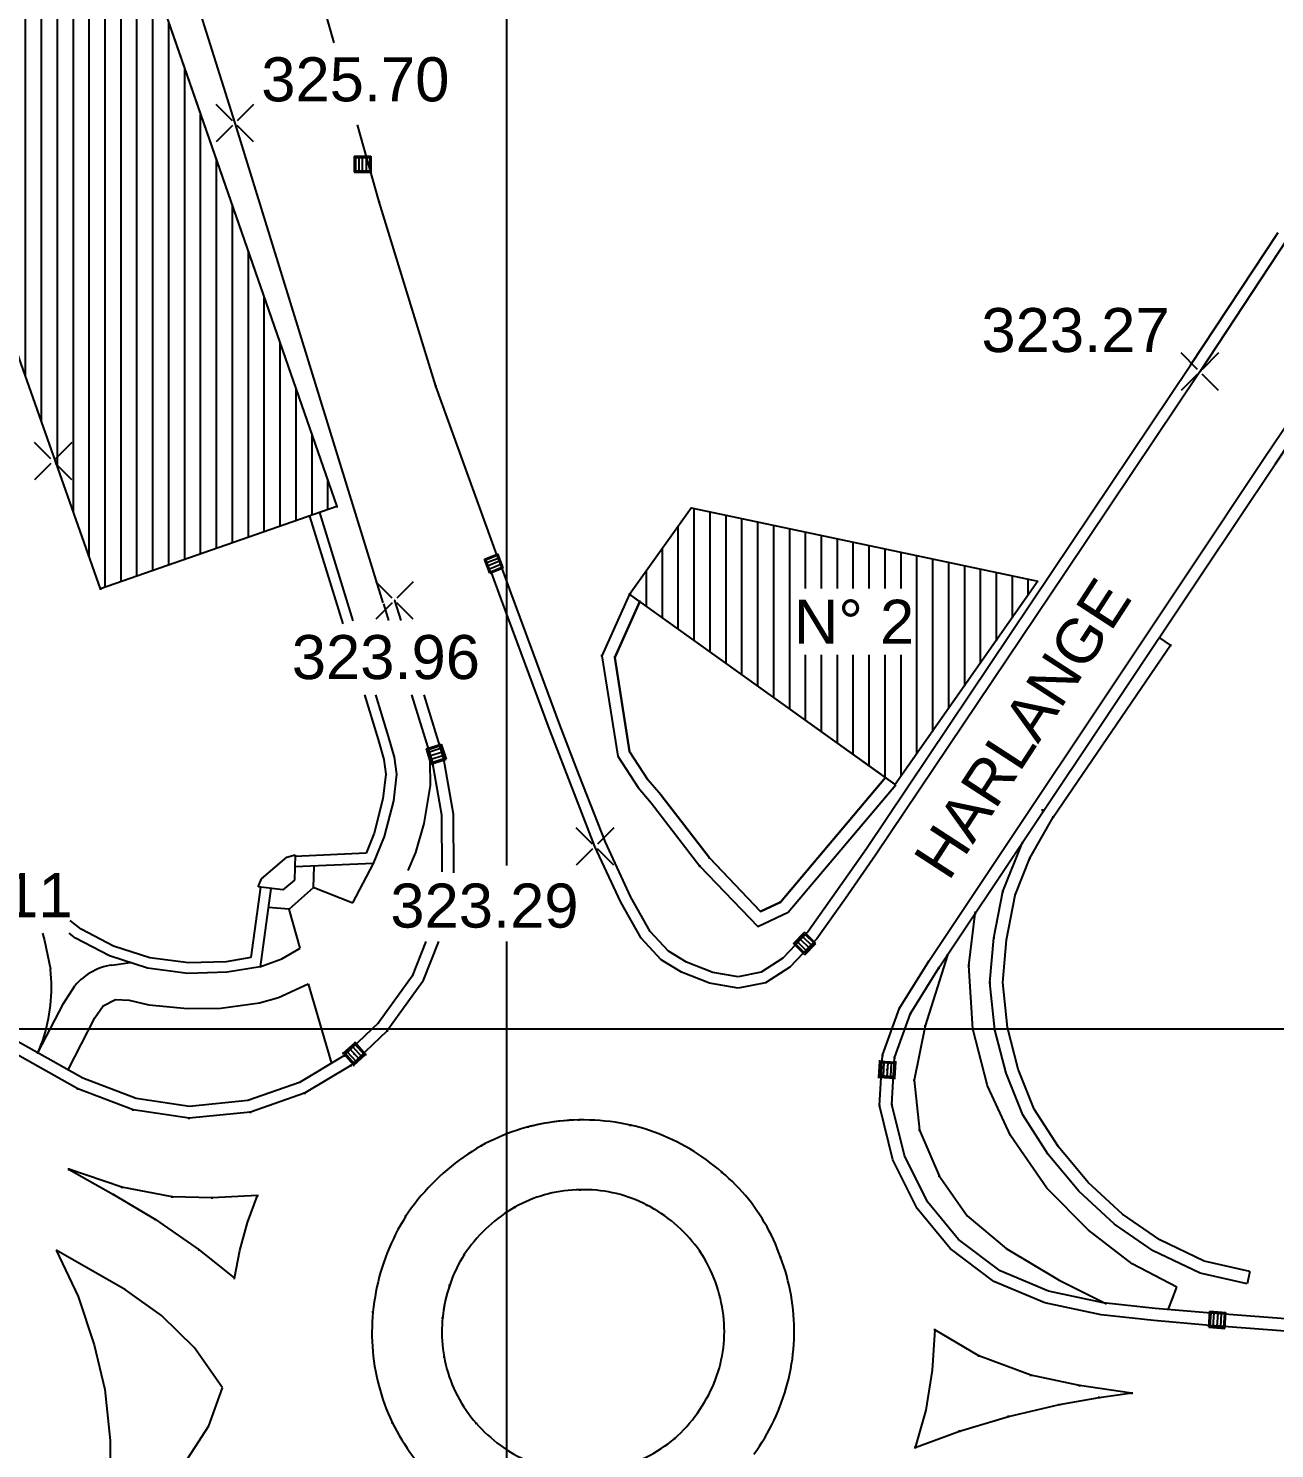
# Model space of a CAD drawing. Extents: x 109417 to 110207, y -57085 to -56659.
# Drawn here: x 109681.5 to 109734.6, y -56844.6 to -56784.2 of the extents above; entities that cross this region are included whole.
import ezdxf
from ezdxf.enums import TextEntityAlignment as Align

# ---------------------------------------------------------------- set-up
doc = ezdxf.new("R2010")
doc.units = 0
doc.header["$MEASUREMENT"] = 0
for name, color, linetype in [('Bati', 7, 'Continuous'), ('Canalisation', 7, 'Continuous'), ('Coordinate', 2, 'Continuous'), ('LIN018CO', 6, 'Continuous'), ('LIN035CO', 1, 'Continuous'), ('TEXT035', 1, 'Continuous'), ('Voirie', 7, 'Continuous')]:
    doc.layers.add(name, color=color, linetype=linetype)
doc.styles.add('ARIAL', font='arial.ttf')

# ---------------------------------------------------------------- blocks, each defined once
blk = doc.blocks.new('INVISIBLE')
at = {"color": 0}
for p, q in [((-0.037, 0), (0.037, 0)), ((0, -0.037), (0, 0.037))]:
    blk.add_line(p, q, dxfattribs=at)
at = {"flags": 1}
for tag, p in [('POINTNUMBER', (0, 0)), ('COMMENT', (0, -1.25))]:
    blk.add_attdef(tag, p, '', height=1, dxfattribs=at)
blk = doc.blocks.new('quote')
at = {"layer": 'LIN018CO'}
for p, q in [((0.0007, 0.0007), (-0.0007, -0.0007)), ((0.0007, -0.0007), (-0.0007, 0.0007))]:
    blk.add_line(p, q, dxfattribs=at)
at = {"layer": 'LIN035CO'}
for p, q in [((-0.0133, 0.0133), (-0.1061, 0.1061)), ((0.1061, 0.1061), (0.0133, 0.0133)), ((-0.0133, -0.0133), (-0.1061, -0.1061)), ((0.1061, -0.1061), (0.0133, -0.0133))]:
    blk.add_line(p, q, dxfattribs=at)
at = {"layer": 'TEXT035', "style": 'ARIAL'}
blk.add_attdef('VALORE', text='', height=0.25, dxfattribs=at).set_placement((0, 0.3299), align=Align.CENTER)
blk = doc.blocks.new('PECH_AVALOIR')
at = {"color": 0}
for p, q in [((-0.36, 0.34), (0.355, 0.34)), ((-0.36, 0.34), (-0.36, -0.34)), ((-0.305, 0.29), (0.305, 0.29)), ((-0.305, 0.29), (-0.305, -0.29)), ((-0.155, 0.29), (-0.155, -0.29)), ((0, -0.29), (0, 0.29)), ((0.155, 0.29), (0.155, -0.29)), ((0.305, 0.29), (0.305, -0.29)), ((0.355, 0.34), (0.355, -0.34)), ((-0.36, -0.34), (0.355, -0.34)), ((-0.305, -0.29), (0.305, -0.29))]:
    blk.add_line(p, q, dxfattribs=at)
at = {"flags": 1}
for tag, p in [('POINTNUMBER', (0, 0)), ('COMMENT', (0, -1.25))]:
    blk.add_attdef(tag, p, '', height=1, dxfattribs=at)
blk = doc.blocks.new('AVALOIR_AVALOIR_CARRE')
at = {"color": 0}
for p, q in [((-0.36, 0.34), (0.355, 0.34)), ((-0.36, 0.34), (-0.36, -0.34)), ((-0.305, 0.29), (0.305, 0.29)), ((-0.305, 0.29), (-0.305, -0.29)), ((-0.155, 0.29), (-0.155, -0.29)), ((0, -0.29), (0, 0.29)), ((0.155, 0.29), (0.155, -0.29)), ((0.305, 0.29), (0.305, -0.29)), ((0.355, 0.34), (0.355, -0.34)), ((-0.36, -0.34), (0.355, -0.34)), ((-0.305, -0.29), (0.305, -0.29))]:
    blk.add_line(p, q, dxfattribs=at)
at = {"flags": 1}
for tag, p in [('POINTNUMBER', (0, 0)), ('COMMENT', (0, -1.25))]:
    blk.add_attdef(tag, p, '', height=1, dxfattribs=at)

msp = doc.modelspace()

# ---------------------------------------------------------------- hatches: boundary and pattern name
at = {"layer": 'Bati'}
h = msp.add_hatch(dxfattribs=at)
h.set_pattern_fill('_VIDE', color=0, angle=-90, style=0, pattern_type=0)
h.set_pattern_definition([(270, (109341.3853, -57107.75), (0.6773333, -4e-16), [])])
h.paths.add_polyline_path([(109674.604, -56779.482), (109680.138, -56777.551), (109684.718, -56775.92), (109694.657, -56804.506), (109684.6, -56808.005), (109680.777, -56797.178)])

# ---------------------------------------------------------------- linework, layer by layer
at = {"layer": 'Bati', "linetype": 'Continuous'}
for p, q in [((109684.718, -56775.92, 326.712), (109694.657, -56804.506, 324.266)), ((109684.6, -56808.005, 324.06), (109680.777, -56797.178, 323.996)), ((109694.657, -56804.506, 324.266), (109684.6, -56808.005, 324.06)), ((109707.108, -56808.24, 323.691), (109709.736, -56804.566, 323.691)), ((109693.496, -56804.91, 324.242), (109694.906, -56809.503, 324.267)), ((109693.922, -56804.762, 324.251), (109695.335, -56809.368, 324.271)), ((109707.108, -56808.24, 323.691), (109705.943, -56810.852, 323.727)), ((109718.449, -56816.352, 323.249), (109707.108, -56808.24, 323.691)), ((109707.551, -56808.547, 323.692), (109706.491, -56810.925, 323.727)), ((109730.144, -56810.398, 323.509), (109729.698, -56810.093, 323.509)), ((109725.149, -56817.717, 323.436), (109730.144, -56810.398, 323.509)), ((109695.83, -56812.514, 324.451), (109696.415, -56814.419, 324.293)), ((109696.301, -56812.514, 324.44), (109696.846, -56814.291, 324.293)), ((109696.846, -56814.291, 324.293), (109697.1, -56815.173, 324.297)), ((109696.415, -56814.419, 324.293), (109696.659, -56815.265, 324.297)), ((109696.659, -56815.265, 324.297), (109696.743, -56815.899, 324.298)), ((109697.1, -56815.173, 324.297), (109697.196, -56815.896, 324.298)), ((109696.743, -56815.899, 324.298), (109696.619, -56816.94, 324.297)), ((109697.196, -56815.896, 324.298), (109697.062, -56817.023, 324.297)), ((109713.54, -56821.342, 323.074), (109718.019, -56816.039, 323.248)), ((109708.442, -56816.774, 323.421), (109710.516, -56819.461, 323.218)), ((109713.87, -56821.772, 323.074), (109718.449, -56816.352, 323.249)), ((109696.619, -56816.94, 324.297), (109696.244, -56818.404, 324.293)), ((109697.062, -56817.023, 324.297), (109696.672, -56818.545, 324.293)), ((109708.031, -56817.109, 323.421), (109710.113, -56819.807, 323.218)), ((109724.159, -56819.472, 323.423), (109725.149, -56817.717, 323.436)), ((109696.244, -56818.404, 324.293), (109695.898, -56819.257, 324.286)), ((109696.672, -56818.545, 324.293), (109696.207, -56819.694, 324.286)), ((109723.009, -56820.883, 323.421), (109723.845, -56818.806, 322.977)), ((109691.453, -56820.348, 324.534), (109692.529, -56819.42, 324.55)), ((109692.529, -56819.42, 324.55), (109692.876, -56819.324, 324.555)), ((109692.876, -56819.327, 324.555), (109692.851, -56820.398, 324.559)), ((109696.214, -56819.694, 324.285), (109692.864, -56819.844, 324.557)), ((109695.898, -56819.257, 324.286), (109692.875, -56819.393, 324.555)), ((109693.684, -56819.807, 324.49), (109693.647, -56820.726, 323.642)), ((109695.339, -56821.372, 323.503), (109696.214, -56819.694, 324.285)), ((109710.113, -56819.807, 323.218), (109712.574, -56822.381, 323.106)), ((109710.516, -56819.461, 323.218), (109712.694, -56821.739, 323.106)), ((109723.529, -56821.037, 323.421), (109724.159, -56819.472, 323.423)), ((109691.304, -56820.689, 324.549), (109691.453, -56820.348, 324.534)), ((109692.851, -56820.398, 324.559), (109692.364, -56820.814, 324.55)), ((109691.402, -56820.701, 324.265), (109690.992, -56823.7, 324.297)), ((109692.364, -56820.814, 324.55), (109691.304, -56820.689, 324.549)), ((109691.849, -56820.753, 324.549), (109691.393, -56824.089, 324.297)), ((109693.647, -56820.726, 323.642), (109692.628, -56821.633, 323.63)), ((109693.648, -56820.697, 323.642), (109695.339, -56821.372, 323.503)), ((109722.624, -56822.866, 323.437), (109723.009, -56820.883, 323.421)), ((109692.628, -56821.633, 323.63), (109691.739, -56821.562, 324.273)), ((109693.101, -56823.299, 323.517), (109692.622, -56821.639, 323.63)), ((109712.694, -56821.739, 323.106), (109713.54, -56821.342, 323.074)), ((109723.159, -56822.941, 323.437), (109723.529, -56821.037, 323.421)), ((109683.775, -56822.497, 324.276), (109683.302, -56822.115, 324.266)), ((109683.527, -56822.876, 324.276), (109683.264, -56822.663, 324.271)), ((109685.153, -56823.211, 324.303), (109683.775, -56822.497, 324.276)), ((109684.978, -56823.627, 324.303), (109683.527, -56822.876, 324.276)), ((109686.696, -56823.714, 324.319), (109685.153, -56823.211, 324.303)), ((109692.31, -56823.753, 323.534), (109693.101, -56823.299, 323.517)), ((109722.461, -56824.762, 323.423), (109722.624, -56822.866, 323.437)), ((109723.003, -56824.758, 323.423), (109723.159, -56822.941, 323.437)), ((109686.596, -56824.155, 324.319), (109684.978, -56823.627, 324.303)), ((109688.336, -56823.925, 324.32), (109686.696, -56823.714, 324.319)), ((109689.942, -56823.875, 324.314), (109688.336, -56823.925, 324.32)), ((109690.992, -56823.7, 324.297), (109689.942, -56823.875, 324.314)), ((109691.382, -56824.093, 324.297), (109692.31, -56823.753, 323.534)), ((109688.314, -56824.376, 324.32), (109686.596, -56824.155, 324.319)), ((109689.986, -56824.324, 324.314), (109688.314, -56824.376, 324.32)), ((109691.393, -56824.089, 324.297), (109689.986, -56824.324, 324.314)), ((109722.667, -56826.777, 323.396), (109722.461, -56824.762, 323.423)), ((109723.2, -56826.681, 323.396), (109723.003, -56824.758, 323.423)), ((109723.145, -56828.616, 323.361), (109722.667, -56826.777, 323.396)), ((109723.659, -56828.447, 323.361), (109723.2, -56826.681, 323.396)), ((109723.858, -56830.396, 323.334), (109723.145, -56828.616, 323.361)), ((109724.34, -56830.147, 323.334), (109723.659, -56828.447, 323.361)), ((109724.944, -56832.074, 323.295), (109723.858, -56830.396, 323.334)), ((109725.38, -56831.754, 323.295), (109724.34, -56830.147, 323.334)), ((109726.638, -56833.271, 323.25), (109725.38, -56831.754, 323.295)), ((109726.246, -56833.643, 323.25), (109724.944, -56832.074, 323.295)), ((109727.761, -56835.041, 323.206), (109726.246, -56833.643, 323.25)), ((109728.099, -56834.618, 323.206), (109726.638, -56833.271, 323.25)), ((109729.685, -56835.716, 323.161), (109728.099, -56834.618, 323.206)), ((109729.414, -56836.185, 323.161), (109727.761, -56835.041, 323.206)), ((109731.581, -56836.614, 323.134), (109729.685, -56835.716, 323.161)), ((109731.404, -56837.127, 323.134), (109729.414, -56836.185, 323.161)), ((109733.526, -56837.057, 323.096), (109731.581, -56836.614, 323.134)), ((109733.406, -56837.584, 323.096), (109731.404, -56837.127, 323.134)), ((109733.526, -56837.057, 323.096), (109733.406, -56837.584, 323.096))]:
    msp.add_line(p, q, dxfattribs=at)
at = {"layer": 'Bati', "color": 0}
for p, q in [((109709.855, -56804.591), (109709.855, -56810.205)), ((109710.532, -56804.734), (109710.532, -56810.689)), ((109711.209, -56804.878), (109711.209, -56811.174)), ((109711.887, -56805.021), (109711.887, -56811.658)), ((109712.564, -56805.164), (109712.564, -56812.143)), ((109713.241, -56805.307), (109713.241, -56812.627)), ((109709.177, -56805.347), (109709.177, -56809.721)), ((109713.919, -56805.45), (109713.919, -56813.112)), ((109714.596, -56805.594), (109714.596, -56807.992)), ((109715.273, -56805.737), (109715.273, -56807.992)), ((109715.951, -56805.88), (109715.951, -56807.992)), ((109708.5, -56806.294), (109708.5, -56809.236)), ((109716.628, -56806.023), (109716.628, -56807.992)), ((109717.305, -56806.166), (109717.305, -56807.992)), ((109717.983, -56806.31), (109717.983, -56807.992)), ((109718.66, -56806.453), (109718.66, -56807.992)), ((109719.337, -56806.596), (109719.337, -56815.035)), ((109720.015, -56806.739), (109720.015, -56814.072)), ((109720.692, -56806.882), (109720.692, -56813.108)), ((109721.369, -56807.026), (109721.369, -56812.145)), ((109707.823, -56807.241), (109707.823, -56808.752)), ((109722.047, -56807.169), (109722.047, -56811.181)), ((109722.724, -56807.312), (109722.724, -56810.218)), ((109723.401, -56807.455), (109723.401, -56809.254)), ((109724.079, -56807.598), (109724.079, -56808.291)), ((109707.145, -56808.188), (109707.145, -56808.267)), ((109705.943, -56810.852, 323.727), (109706.612, -56815.128, 323.492)), ((109706.491, -56810.925, 323.727), (109707.118, -56814.935, 323.492)), ((109714.596, -56810.818), (109714.596, -56813.596)), ((109715.273, -56810.818), (109715.273, -56814.08)), ((109715.951, -56810.818), (109715.951, -56814.565)), ((109716.628, -56810.818), (109716.628, -56815.049)), ((109717.305, -56810.818), (109717.305, -56815.534)), ((109717.983, -56810.818), (109717.983, -56816.018)), ((109718.66, -56810.818), (109718.66, -56815.999))]:
    msp.add_line(p, q, dxfattribs=at)
at = {"layer": 'Bati', "linetype": 'Continuous'}
for points in [[(109674.604, -56779.482, 324.055), (109680.138, -56777.551, 324.055), (109684.718, -56775.92, 326.712), (109694.657, -56804.506, 324.266), (109684.6, -56808.005, 324.06), (109680.777, -56797.178, 323.996), (109674.604, -56779.482, 324.055)], [(109724.502, -56807.688, 324.299), (109718.424, -56816.334, 323.261), (109707.108, -56808.24, 323.691), (109709.736, -56804.566, 323.691), (109724.502, -56807.688, 324.299)]]:
    msp.add_polyline3d(points, dxfattribs=at)
at = {"layer": 'Bati', "color": 0}
msp.add_polyline3d([(109707.547, -56808.553, 323.667), (109707.108, -56808.24, 323.691), (109705.943, -56810.852, 323.727), (109706.612, -56815.128, 323.492), (109707.478, -56816.467, 323.452), (109708.031, -56817.109, 323.421), (109710.113, -56819.807, 323.218), (109712.574, -56822.381, 323.106), (109713.87, -56821.772, 323.074), (109718.424, -56816.381, 323.248), (109718.424, -56816.334, 323.261), (109718.019, -56816.039, 323.248), (109713.54, -56821.342, 323.074), (109712.694, -56821.739, 323.106), (109710.516, -56819.461, 323.218), (109708.442, -56816.774, 323.421), (109707.904, -56816.149, 323.452), (109707.118, -56814.935, 323.492), (109706.491, -56810.925, 323.727), (109707.551, -56808.547, 323.692), (109707.547, -56808.553, 323.667)], dxfattribs=at)
at = {"layer": 'Canalisation', "linetype": 'Continuous'}
for p, q in [((109698.453, -56814.823), (109699.099, -56814.612)), ((109698.453, -56814.823), (109698.664, -56815.47)), ((109698.516, -56814.855), (109699.067, -56814.675)), ((109698.696, -56815.407), (109698.516, -56814.855)), ((109699.106, -56814.794), (109698.555, -56814.974)), ((109699.157, -56814.951), (109698.606, -56815.131)), ((109699.067, -56814.675), (109699.247, -56815.227)), ((109699.099, -56814.612), (109699.311, -56815.259)), ((109699.204, -56815.093), (109698.653, -56815.274)), ((109698.664, -56815.47), (109699.311, -56815.259)), ((109699.247, -56815.227), (109698.696, -56815.407)), ((109714.093, -56823.107), (109714.569, -56822.621)), ((109714.163, -56823.106), (109714.57, -56822.692)), ((109714.472, -56822.792), (109714.886, -56823.198)), ((109715.054, -56823.097), (109714.569, -56822.621)), ((109714.57, -56822.692), (109714.984, -56823.098)), ((109714.578, -56823.583), (109714.093, -56823.107)), ((109714.578, -56823.512), (109714.163, -56823.106)), ((109714.251, -56823.017), (109714.665, -56823.423)), ((109714.367, -56822.899), (109714.781, -56823.305)), ((109714.578, -56823.583), (109715.054, -56823.097)), ((109714.984, -56823.098), (109714.578, -56823.512)), ((109694.923, -56827.77), (109695.43, -56827.317)), ((109694.994, -56827.774), (109695.426, -56827.388)), ((109694.994, -56827.774), (109695.426, -56827.388)), ((109694.994, -56827.774), (109695.426, -56827.388)), ((109694.994, -56827.774), (109695.426, -56827.388)), ((109695.21, -56827.581), (109695.597, -56828.013)), ((109695.322, -56827.481), (109695.708, -56827.913)), ((109695.426, -56827.388), (109695.813, -56827.82)), ((109695.426, -56827.388), (109695.813, -56827.82)), ((109695.426, -56827.388), (109695.813, -56827.82)), ((109695.426, -56827.388), (109695.813, -56827.82)), ((109695.883, -56827.824), (109695.43, -56827.317)), ((109695.376, -56828.277), (109694.923, -56827.77)), ((109695.38, -56828.206), (109694.994, -56827.774)), ((109695.38, -56828.206), (109694.994, -56827.774)), ((109695.38, -56828.206), (109694.994, -56827.774)), ((109695.38, -56828.206), (109694.994, -56827.774)), ((109695.087, -56827.691), (109695.474, -56828.123)), ((109695.376, -56828.277), (109695.883, -56827.824)), ((109695.813, -56827.82), (109695.38, -56828.206)), ((109695.813, -56827.82), (109695.38, -56828.206)), ((109695.813, -56827.82), (109695.38, -56828.206)), ((109695.813, -56827.82), (109695.38, -56828.206)), ((109717.73, -56828.784), (109717.769, -56828.105)), ((109717.769, -56828.105), (109718.448, -56828.145)), ((109717.782, -56828.737), (109717.816, -56828.158)), ((109717.816, -56828.158), (109718.395, -56828.192)), ((109717.941, -56828.165), (109717.907, -56828.744)), ((109718.106, -56828.175), (109718.072, -56828.754)), ((109718.255, -56828.184), (109718.222, -56828.763)), ((109718.395, -56828.192), (109718.361, -56828.771)), ((109718.408, -56828.824), (109718.448, -56828.145)), ((109717.73, -56828.784), (109718.408, -56828.824)), ((109718.361, -56828.771), (109717.782, -56828.737)), ((109731.774, -56839.43), (109731.824, -56838.752)), ((109731.824, -56838.752), (109732.502, -56838.802)), ((109731.828, -56839.384), (109731.87, -56838.806)), ((109731.87, -56838.806), (109732.449, -56838.848)), ((109731.995, -56838.815), (109731.953, -56839.393)), ((109732.159, -56838.827), (109732.117, -56839.405)), ((109732.309, -56838.838), (109732.267, -56839.416)), ((109732.449, -56838.848), (109732.406, -56839.426)), ((109732.453, -56839.48), (109732.502, -56838.802)), ((109731.774, -56839.43), (109732.453, -56839.48)), ((109732.406, -56839.426), (109731.828, -56839.384))]:
    msp.add_line(p, q, dxfattribs=at)
at = {"layer": 'Coordinate'}
for p, q in [((109701.885, -56659.48), (109701.885, -56819.784)), ((109701.885, -56823.017), (109701.885, -56872.575)), ((109856.826, -56826.75), (109675.751, -56826.75))]:
    msp.add_line(p, q, dxfattribs=at)
at = {"layer": 'Voirie', "linetype": 'Continuous'}
for p, q in [((109686.318, -56775.435, 326.82), (109690.309, -56788.189, 325.699)), ((109694.537, -56784.769, 325.88), (109693.378, -56780.688, 326.233)), ((109690.309, -56788.189, 325.699), (109696.618, -56808.604, 323.955)), ((109696.458, -56791.532, 325.294), (109695.529, -56788.26, 325.577)), ((109698.874, -56799.383, 324.576), (109696.458, -56791.532, 325.294)), ((109731, -56798.486, 323.265), (109734.734, -56792.839, 323.421)), ((109735.114, -56793.127, 323.414), (109731.391, -56798.767, 323.274)), ((109734.134, -56802.452, 323.253), (109738.954, -56795.263, 323.419)), ((109739.346, -56795.515, 323.431), (109734.567, -56802.741, 323.253)), ((109730.993, -56798.5, 323.274), (109725.079, -56807.32, 323.142)), ((109731.391, -56798.767, 323.274), (109725.657, -56807.32, 323.146)), ((109701.472, -56806.563, 323.97), (109698.874, -56799.383, 324.576)), ((109730.885, -56807.32, 323.169), (109734.134, -56802.452, 323.253)), ((109731.511, -56807.32, 323.174), (109734.567, -56802.741, 323.253)), ((109702.073, -56808.191, 323.853), (109701.689, -56807.135, 323.911)), ((109701.622, -56808.355, 323.853), (109701.244, -56807.315, 323.91)), ((109725.079, -56807.32, 323.142), (109717.197, -56819.077, 322.966)), ((109725.657, -56807.32, 323.146), (109717.593, -56819.348, 322.966)), ((109719.851, -56823.854, 322.885), (109730.885, -56807.32, 323.169)), ((109720.288, -56824.136, 322.885), (109731.511, -56807.32, 323.174)), ((109704.156, -56813.79, 323.546), (109702.073, -56808.191, 323.853)), ((109696.637, -56808.648, 323.957), (109696.857, -56809.36, 323.919)), ((109697.114, -56808.5, 323.957), (109697.38, -56809.36, 323.912)), ((109703.714, -56813.979, 323.545), (109701.622, -56808.355, 323.853)), ((109697.833, -56812.514, 323.752), (109698.713, -56815.358, 323.601)), ((109698.357, -56812.514, 323.745), (109699.2, -56815.24, 323.601)), ((109704.53, -56816.11, 323.43), (109703.714, -56813.979, 323.545)), ((109704.978, -56815.937, 323.43), (109704.156, -56813.79, 323.546)), ((109698.64, -56816.378, 323.577), (109698.627, -56815.357, 323.577)), ((109698.713, -56815.358, 323.601), (109699.112, -56817.629, 323.534)), ((109699.2, -56815.24, 323.601), (109699.612, -56817.584, 323.534)), ((109705.646, -56818.973, 323.286), (109704.53, -56816.11, 323.43)), ((109706.088, -56818.785, 323.286), (109704.978, -56815.937, 323.43)), ((109698.369, -56817.996, 323.547), (109698.64, -56816.378, 323.577)), ((109698.016, -56819.232, 323.515), (109698.369, -56817.996, 323.547)), ((109699.112, -56817.629, 323.534), (109699.126, -56820.053, 323.495)), ((109699.612, -56817.584, 323.534), (109699.626, -56820.096, 323.495)), ((109706.739, -56821.342, 323.168), (109705.646, -56818.973, 323.286)), ((109707.166, -56821.122, 323.168), (109706.088, -56818.785, 323.286)), ((109717.197, -56819.077, 322.966), (109715.916, -56820.908, 322.951)), ((109697.697, -56819.99, 323.509), (109698.016, -56819.232, 323.515)), ((109717.593, -56819.348, 322.966), (109716.308, -56821.185, 322.951)), ((109715.916, -56820.908, 322.951), (109714.72, -56822.591, 322.944)), ((109707.611, -56822.871, 323.106), (109706.739, -56821.342, 323.168)), ((109708.001, -56822.586, 323.106), (109707.166, -56821.122, 323.168)), ((109716.308, -56821.185, 322.951), (109715.091, -56822.897, 322.944)), ((109721.562, -56824.04, 322.916), (109721.832, -56821.823, 322.925)), ((109682.131, -56822.663, 323.771), (109682.209, -56822.973, 323.661)), ((109708.776, -56823.425, 323.081), (109708.001, -56822.586, 323.106)), ((109714.72, -56822.591, 322.944), (109713.636, -56823.731, 322.977)), ((109682.209, -56822.973, 323.661), (109682.468, -56824.198, 323.672)), ((109698.449, -56823.017, 323.468), (109697.859, -56824.486, 323.465)), ((109698.988, -56823.017, 323.469), (109698.3, -56824.729, 323.465)), ((109708.469, -56823.8, 323.081), (109707.611, -56822.871, 323.106)), ((109709.545, -56823.89, 323.056), (109708.776, -56823.425, 323.081)), ((109715.091, -56822.897, 322.944), (109713.944, -56824.103, 322.977)), ((109685.079, -56824.021, 323.615), (109685.852, -56823.911, 323.604)), ((109709.331, -56824.322, 323.056), (109708.469, -56823.8, 323.081)), ((109710.657, -56824.329, 323.016), (109709.545, -56823.89, 323.056)), ((109713.636, -56823.731, 322.977), (109712.716, -56824.325, 322.978)), ((109718.606, -56825.855, 322.866), (109719.851, -56823.854, 322.885)), ((109720.647, -56823.598, 322.894), (109719.703, -56826.609, 322.88)), ((109721.726, -56826.738, 322.887), (109721.562, -56824.04, 322.916)), ((109697.859, -56824.486, 323.465), (109696.423, -56826.481, 323.439)), ((109710.527, -56824.794, 323.016), (109709.331, -56824.322, 323.056)), ((109711.735, -56824.514, 322.99), (109710.657, -56824.329, 323.016)), ((109712.716, -56824.325, 322.978), (109711.735, -56824.514, 322.99)), ((109713.944, -56824.103, 322.977), (109712.898, -56824.779, 322.978)), ((109719.077, -56826.083, 322.866), (109720.288, -56824.136, 322.885)), ((109683.024, -56825.652, 323.676), (109683.503, -56824.902, 323.642)), ((109692.171, -56825.395, 323.523), (109693.431, -56824.815, 323.497)), ((109693.431, -56824.815, 323.497), (109694.423, -56828.203, 323.435)), ((109698.3, -56824.729, 323.465), (109696.802, -56826.811, 323.439)), ((109711.74, -56825.002, 322.99), (109710.527, -56824.794, 323.016)), ((109712.898, -56824.779, 322.978), (109711.74, -56825.002, 322.99)), ((109681.934, -56827.759, 323.806), (109683.024, -56825.652, 323.676)), ((109684.347, -56826.259, 323.65), (109684.71, -56825.759, 323.618)), ((109684.71, -56825.759, 323.618), (109685.227, -56825.49, 323.603)), ((109685.227, -56825.49, 323.603), (109685.812, -56825.511, 323.593)), ((109685.812, -56825.511, 323.593), (109686.647, -56825.705, 323.568)), ((109686.647, -56825.705, 323.568), (109688.304, -56825.865, 323.553)), ((109688.304, -56825.865, 323.553), (109689.722, -56825.849, 323.53)), ((109689.722, -56825.849, 323.53), (109691.362, -56825.62, 323.529)), ((109691.362, -56825.62, 323.529), (109692.171, -56825.395, 323.523)), ((109717.885, -56827.854, 322.85), (109718.606, -56825.855, 322.866)), ((109683.219, -56828.479, 323.758), (109684.347, -56826.259, 323.65)), ((109718.4, -56827.96, 322.85), (109719.077, -56826.083, 322.866)), ((109696.423, -56826.481, 323.439), (109694.954, -56827.886, 323.424)), ((109696.802, -56826.811, 323.439), (109695.258, -56828.287, 323.424)), ((109719.703, -56826.609, 322.88), (109719.238, -56828.918, 322.849)), ((109722.358, -56829.151, 322.823), (109721.726, -56826.738, 322.887)), ((109683.631, -56829.284, 323.735), (109680.476, -56827.514, 323.851)), ((109683.844, -56828.83, 323.735), (109680.734, -56827.085, 323.851)), ((109694.954, -56827.886, 323.424), (109693.069, -56829.01, 323.463)), ((109695.258, -56828.287, 323.424), (109693.281, -56829.465, 323.463)), ((109717.76, -56829.993, 322.809), (109717.885, -56827.854, 322.85)), ((109718.284, -56829.945, 322.809), (109718.4, -56827.96, 322.85)), ((109686.11, -56829.697, 323.669), (109683.844, -56828.83, 323.735)), ((109685.982, -56830.184, 323.669), (109683.631, -56829.284, 323.735)), ((109693.069, -56829.01, 323.463), (109690.867, -56829.78, 323.53)), ((109693.281, -56829.465, 323.463), (109690.976, -56830.271, 323.53)), ((109719.238, -56828.918, 322.849), (109719.467, -56831.041, 322.824)), ((109723.332, -56831.27, 322.751), (109722.358, -56829.151, 322.823)), ((109688.377, -56830.032, 323.599), (109686.11, -56829.697, 323.669)), ((109690.867, -56829.78, 323.53), (109688.377, -56830.032, 323.599)), ((109718.327, -56832.302, 322.778), (109717.76, -56829.993, 322.809)), ((109718.818, -56832.122, 322.778), (109718.284, -56829.945, 322.809)), ((109688.365, -56830.536, 323.599), (109685.982, -56830.184, 323.669)), ((109690.976, -56830.271, 323.53), (109688.365, -56830.536, 323.599)), ((109719.467, -56831.041, 322.824), (109720.304, -56832.993, 322.766)), ((109724.881, -56833.518, 322.665), (109723.332, -56831.27, 322.751)), ((109719.359, -56834.372, 322.743), (109718.327, -56832.302, 322.778)), ((109719.798, -56834.087, 322.743), (109718.818, -56832.122, 322.778)), ((109685.505, -56833.464, 323.7), (109683.248, -56832.704, 323.792)), ((109683.262, -56832.711, 323.788), (109685.145, -56833.782, 323.72)), ((109720.304, -56832.993, 322.766), (109721.494, -56834.683, 322.724)), ((109687.647, -56833.881, 323.608), (109685.505, -56833.464, 323.7)), ((109726.65, -56835.296, 322.62), (109724.881, -56833.518, 322.665)), ((109685.145, -56833.782, 323.72), (109686.935, -56834.839, 323.633)), ((109689.343, -56833.928, 323.507), (109687.647, -56833.881, 323.608)), ((109691.278, -56833.826, 323.392), (109689.343, -56833.928, 323.507)), ((109690.857, -56834.976, 323.396), (109691.278, -56833.826, 323.392)), ((109721.124, -56835.696, 322.703), (109719.798, -56834.087, 322.743)), ((109686.935, -56834.839, 323.633), (109688.789, -56836.142, 323.506)), ((109720.762, -56836.074, 322.703), (109719.359, -56834.372, 322.743)), ((109721.494, -56834.683, 322.724), (109723.156, -56836.086, 322.678)), ((109690.531, -56836.165, 323.382), (109690.857, -56834.976, 323.396)), ((109728.514, -56836.736, 322.578), (109726.65, -56835.296, 322.62)), ((109688.789, -56836.142, 323.506), (109690.296, -56837.347, 323.376)), ((109722.629, -56837.483, 322.645), (109720.762, -56836.074, 322.703)), ((109722.891, -56837.029, 322.645), (109721.124, -56835.696, 322.703)), ((109723.156, -56836.086, 322.678), (109725.401, -56837.425, 322.605)), ((109682.703, -56836.15, 323.864), (109683.648, -56838.117, 323.84)), ((109685.666, -56837.839, 323.702), (109682.71, -56836.146, 323.871)), ((109690.296, -56837.347, 323.376), (109690.531, -56836.165, 323.382)), ((109730.417, -56837.731, 322.536), (109728.514, -56836.736, 322.578)), ((109724.951, -56837.898, 322.593), (109722.891, -56837.029, 322.645)), ((109687.188, -56838.929, 323.585), (109685.666, -56837.839, 323.702)), ((109724.794, -56838.396, 322.593), (109722.629, -56837.483, 322.645)), ((109727.28, -56838.393, 322.552), (109724.951, -56837.898, 322.593)), ((109725.401, -56837.425, 322.605), (109727.419, -56838.428, 322.537)), ((109730.048, -56838.69, 322.504), (109730.417, -56837.731, 322.536)), ((109683.648, -56838.117, 323.84), (109684.33, -56840.18, 323.792)), ((109727.198, -56838.907, 322.552), (109724.794, -56838.396, 322.593)), ((109729.486, -56838.627, 322.51), (109727.28, -56838.393, 322.552)), ((109688.598, -56840.313, 323.479), (109687.188, -56838.929, 323.585)), ((109729.436, -56839.145, 322.51), (109727.198, -56838.907, 322.552)), ((109731.669, -56839.338, 322.491), (109729.436, -56839.145, 322.51)), ((109731.711, -56838.82, 322.491), (109729.486, -56838.627, 322.51)), ((109756.038, -56840.705, 322.427), (109731.711, -56838.82, 322.491)), ((109720.119, -56839.54, 322.767), (109720.005, -56841.261, 322.798)), ((109721.986, -56840.643, 322.766), (109720.119, -56839.54, 322.767)), ((109755.998, -56841.223, 322.427), (109731.669, -56839.338, 322.491)), ((109684.33, -56840.18, 323.792), (109684.782, -56842.085, 323.725)), ((109689.784, -56842.009, 323.371), (109688.598, -56840.313, 323.479)), ((109724.196, -56841.466, 322.744), (109721.986, -56840.643, 322.766)), ((109720.005, -56841.261, 322.798), (109719.736, -56842.956, 322.801)), ((109726.27, -56841.905, 322.698), (109724.196, -56841.466, 322.744)), ((109684.782, -56842.085, 323.725), (109685.001, -56844.248, 323.631)), ((109689.204, -56843.628, 323.389), (109689.784, -56842.009, 323.371)), ((109728.489, -56842.231, 322.663), (109726.27, -56841.905, 322.698)), ((109723.249, -56843.23, 322.754), (109725.426, -56842.725, 322.715)), ((109725.426, -56842.725, 322.715), (109727.111, -56842.42, 322.683)), ((109727.111, -56842.42, 322.683), (109728.502, -56842.224, 322.663)), ((109719.736, -56842.956, 322.801), (109719.277, -56844.541, 322.813)), ((109721.165, -56843.847, 322.793), (109723.249, -56843.23, 322.754)), ((109688.021, -56845.468, 323.427), (109689.204, -56843.628, 323.389)), ((109719.277, -56844.541, 322.813), (109721.165, -56843.847, 322.793)), ((109685.001, -56844.248, 323.631), (109684.985, -56846.417, 323.546))]:
    msp.add_line(p, q, dxfattribs=at)
for points in [[(109685.079, -56824.021, 323.615), (109684.958, -56824.041, 323.617), (109684.837, -56824.067, 323.618), (109684.719, -56824.1, 323.62), (109684.601, -56824.138, 323.622), (109684.486, -56824.181, 323.624), (109684.373, -56824.23, 323.626), (109684.263, -56824.285, 323.628), (109684.156, -56824.345, 323.629), (109684.051, -56824.41, 323.631), (109683.95, -56824.481, 323.633), (109683.853, -56824.556, 323.635), (109683.759, -56824.636, 323.637), (109683.669, -56824.72, 323.639), (109683.584, -56824.809, 323.64), (109683.503, -56824.902, 323.642)], [(109681.932, -56827.758, 323.806), (109682.005, -56827.58, 323.799), (109682.073, -56827.401, 323.792), (109682.136, -56827.221, 323.785), (109682.194, -56827.038, 323.778), (109682.248, -56826.854, 323.771), (109682.296, -56826.669, 323.764), (109682.34, -56826.483, 323.757), (109682.378, -56826.295, 323.75), (109682.412, -56826.106, 323.743), (109682.44, -56825.917, 323.736), (109682.464, -56825.727, 323.728), (109682.482, -56825.536, 323.721), (109682.496, -56825.345, 323.714), (109682.504, -56825.154, 323.707), (109682.507, -56824.963, 323.7), (109682.505, -56824.771, 323.693), (109682.498, -56824.58, 323.686), (109682.486, -56824.389, 323.679), (109682.468, -56824.198, 323.672)], [(109704.954, -56830.61, 323.154), (109704.747, -56830.615, 323.159), (109704.54, -56830.625, 323.165), (109704.334, -56830.64, 323.17), (109704.128, -56830.66, 323.175), (109703.922, -56830.684, 323.181), (109703.717, -56830.714, 323.186), (109703.513, -56830.748, 323.191), (109703.31, -56830.787, 323.197), (109703.107, -56830.831, 323.202), (109702.906, -56830.879, 323.208), (109702.706, -56830.932, 323.213), (109702.507, -56830.99, 323.219), (109702.31, -56831.053, 323.224), (109702.114, -56831.12, 323.23), (109701.919, -56831.192, 323.235), (109701.727, -56831.268, 323.24), (109701.536, -56831.349, 323.246), (109701.348, -56831.434, 323.251), (109701.161, -56831.524, 323.256), (109700.976, -56831.618, 323.262), (109700.794, -56831.716, 323.267)], [(109707.157, -56830.828, 323.087), (109706.942, -56830.783, 323.093), (109706.725, -56830.743, 323.099), (109706.508, -56830.708, 323.105), (109706.29, -56830.679, 323.111), (109706.071, -56830.654, 323.117), (109705.851, -56830.635, 323.123), (109705.632, -56830.621, 323.129), (109705.412, -56830.612, 323.135), (109705.192, -56830.608, 323.141), (109704.971, -56830.61, 323.147), (109704.751, -56830.616, 323.153), (109704.532, -56830.628, 323.159), (109704.312, -56830.645, 323.165), (109704.093, -56830.667, 323.171), (109703.875, -56830.695, 323.177), (109703.657, -56830.727, 323.183), (109703.44, -56830.765, 323.189), (109703.224, -56830.807, 323.195), (109703.009, -56830.855, 323.201), (109702.795, -56830.908, 323.207)], [(109711.043, -56832.828, 322.983), (109710.884, -56832.691, 322.988), (109710.721, -56832.558, 322.993), (109710.555, -56832.429, 322.998), (109710.386, -56832.304, 323.003), (109710.214, -56832.183, 323.008), (109710.04, -56832.066, 323.013), (109709.863, -56831.952, 323.018), (109709.683, -56831.843, 323.023), (109709.501, -56831.739, 323.028), (109709.316, -56831.638, 323.033), (109709.129, -56831.542, 323.038), (109708.94, -56831.45, 323.043), (109708.749, -56831.363, 323.048), (109708.556, -56831.28, 323.052), (109708.361, -56831.201, 323.057), (109708.164, -56831.128, 323.062), (109707.966, -56831.058, 323.067), (109707.766, -56830.994, 323.072), (109707.564, -56830.934, 323.077), (109707.361, -56830.879, 323.082), (109707.157, -56830.828, 323.087)], [(109700.794, -56831.716, 323.267), (109700.603, -56831.828, 323.268), (109700.415, -56831.945, 323.269), (109700.229, -56832.066, 323.27), (109700.047, -56832.191, 323.27), (109699.867, -56832.321, 323.271), (109699.69, -56832.455, 323.272), (109699.517, -56832.592, 323.273), (109699.346, -56832.734, 323.274), (109699.179, -56832.879, 323.275), (109699.016, -56833.029, 323.275), (109698.856, -56833.182, 323.276), (109698.699, -56833.339, 323.277), (109698.546, -56833.499, 323.278), (109698.397, -56833.663, 323.279), (109698.252, -56833.83, 323.28), (109698.111, -56834.001, 323.281), (109697.974, -56834.175, 323.281), (109697.84, -56834.352, 323.282), (109697.711, -56834.532, 323.283), (109697.586, -56834.715, 323.284)], [(109713.548, -56836.452, 322.894), (109713.479, -56836.261, 322.898), (109713.405, -56836.073, 322.902), (109713.327, -56835.886, 322.906), (109713.244, -56835.701, 322.91), (109713.157, -56835.518, 322.914), (109713.065, -56835.337, 322.918), (109712.969, -56835.159, 322.922), (109712.868, -56834.983, 322.926), (109712.764, -56834.809, 322.93), (109712.654, -56834.638, 322.934), (109712.541, -56834.47, 322.939), (109712.424, -56834.305, 322.943), (109712.303, -56834.143, 322.947), (109712.177, -56833.983, 322.951), (109712.048, -56833.827, 322.955), (109711.915, -56833.674, 322.959), (109711.779, -56833.524, 322.963), (109711.639, -56833.378, 322.967), (109711.495, -56833.235, 322.971), (109711.348, -56833.096, 322.975), (109711.197, -56832.96, 322.979), (109711.043, -56832.828, 322.983)], [(109705.011, -56833.58, 323.154), (109704.841, -56833.585, 323.161), (109704.671, -56833.594, 323.167), (109704.501, -56833.609, 323.174), (109704.332, -56833.628, 323.18), (109704.163, -56833.652, 323.187), (109703.995, -56833.681, 323.194), (109703.828, -56833.715, 323.2), (109703.662, -56833.754, 323.207), (109703.497, -56833.798, 323.214), (109703.334, -56833.846, 323.221), (109703.172, -56833.899, 323.227), (109703.011, -56833.957, 323.234), (109702.853, -56834.02, 323.241), (109702.696, -56834.087, 323.247), (109702.541, -56834.158, 323.254), (109702.388, -56834.234, 323.26), (109702.238, -56834.314, 323.267)], [(109707.857, -56834.229, 323.038), (109707.702, -56834.152, 323.045), (109707.544, -56834.079, 323.051), (109707.385, -56834.011, 323.058), (109707.223, -56833.947, 323.065), (109707.06, -56833.889, 323.072), (109706.895, -56833.835, 323.079), (109706.728, -56833.786, 323.086), (109706.56, -56833.743, 323.093), (109706.391, -56833.704, 323.099), (109706.221, -56833.671, 323.106), (109706.05, -56833.642, 323.113), (109705.878, -56833.619, 323.12), (109705.705, -56833.601, 323.127), (109705.532, -56833.588, 323.134), (109705.359, -56833.58, 323.141), (109705.185, -56833.577, 323.147), (109705.011, -56833.58, 323.154)], [(109702.238, -56834.314, 323.267), (109702.087, -56834.404, 323.268), (109701.939, -56834.498, 323.269), (109701.793, -56834.595, 323.27), (109701.65, -56834.697, 323.271), (109701.509, -56834.802, 323.272), (109701.372, -56834.911, 323.273), (109701.238, -56835.024, 323.274), (109701.106, -56835.141, 323.275), (109700.978, -56835.261, 323.276), (109700.854, -56835.384, 323.277), (109700.732, -56835.511, 323.278), (109700.614, -56835.641, 323.279), (109700.5, -56835.775, 323.28), (109700.39, -56835.911, 323.281), (109700.283, -56836.05, 323.282), (109700.18, -56836.192, 323.283), (109700.081, -56836.337, 323.284)], [(109710.115, -56836.196, 322.931), (109710.01, -56836.053, 322.937), (109709.902, -56835.912, 322.943), (109709.789, -56835.775, 322.95), (109709.672, -56835.64, 322.956), (109709.552, -56835.509, 322.962), (109709.428, -56835.382, 322.969), (109709.301, -56835.258, 322.975), (109709.17, -56835.137, 322.981), (109709.036, -56835.02, 322.988), (109708.899, -56834.907, 322.994), (109708.758, -56834.798, 323), (109708.615, -56834.693, 323.007), (109708.469, -56834.592, 323.013), (109708.32, -56834.495, 323.019), (109708.168, -56834.402, 323.026), (109708.014, -56834.313, 323.032), (109707.857, -56834.229, 323.038)], [(109697.586, -56834.715, 323.284), (109697.473, -56834.9, 323.283), (109697.364, -56835.087, 323.282), (109697.259, -56835.277, 323.281), (109697.158, -56835.47, 323.28), (109697.063, -56835.664, 323.279), (109696.971, -56835.861, 323.277), (109696.885, -56836.06, 323.276), (109696.803, -56836.261, 323.275), (109696.725, -56836.463, 323.274), (109696.653, -56836.668, 323.273), (109696.585, -56836.874, 323.272), (109696.522, -56837.081, 323.271), (109696.464, -56837.29, 323.27), (109696.411, -56837.501, 323.269), (109696.362, -56837.712, 323.267), (109696.319, -56837.925, 323.266), (109696.281, -56838.138, 323.265), (109696.247, -56838.352, 323.264), (109696.219, -56838.567, 323.263), (109696.195, -56838.783, 323.262)], [(109700.081, -56836.337, 323.284), (109699.987, -56836.491, 323.283), (109699.898, -56836.648, 323.281), (109699.813, -56836.807, 323.28), (109699.733, -56836.968, 323.279), (109699.658, -56837.132, 323.277), (109699.587, -56837.298, 323.276), (109699.522, -56837.466, 323.274), (109699.461, -56837.635, 323.273), (109699.405, -56837.807, 323.272), (109699.354, -56837.98, 323.27), (109699.309, -56838.154, 323.269), (109699.268, -56838.33, 323.267), (109699.232, -56838.506, 323.266), (109699.202, -56838.684, 323.265), (109699.177, -56838.863, 323.263), (109699.157, -56839.042, 323.262)], [(109711.112, -56838.921, 322.889), (109711.087, -56838.74, 322.892), (109711.057, -56838.56, 322.894), (109711.022, -56838.38, 322.897), (109710.982, -56838.202, 322.899), (109710.936, -56838.024, 322.902), (109710.886, -56837.849, 322.905), (109710.831, -56837.674, 322.907), (109710.77, -56837.502, 322.91), (109710.705, -56837.331, 322.913), (109710.635, -56837.162, 322.915), (109710.56, -56836.995, 322.918), (109710.48, -56836.83, 322.921), (109710.396, -56836.668, 322.923), (109710.307, -56836.508, 322.926), (109710.213, -56836.351, 322.928), (109710.115, -56836.196, 322.931)], [(109714.047, -56840.782, 322.906), (109714.072, -56840.574, 322.905), (109714.092, -56840.365, 322.905), (109714.107, -56840.156, 322.904), (109714.118, -56839.947, 322.904), (109714.123, -56839.737, 322.903), (109714.123, -56839.527, 322.903), (109714.119, -56839.318, 322.902), (109714.11, -56839.108, 322.901), (109714.095, -56838.899, 322.901), (109714.076, -56838.69, 322.9), (109714.052, -56838.482, 322.9), (109714.023, -56838.274, 322.899), (109713.99, -56838.068, 322.899), (109713.951, -56837.861, 322.898), (109713.908, -56837.656, 322.897), (109713.86, -56837.452, 322.897), (109713.807, -56837.249, 322.896), (109713.749, -56837.048, 322.896), (109713.687, -56836.848, 322.895), (109713.62, -56836.649, 322.895), (109713.548, -56836.452, 322.894)], [(109699.457, -56837.647, 323.28), (109699.404, -56837.811, 323.277), (109699.356, -56837.975, 323.275), (109699.312, -56838.141, 323.272), (109699.273, -56838.308, 323.269), (109699.238, -56838.476, 323.266), (109699.208, -56838.645, 323.263), (109699.183, -56838.814, 323.261), (109699.163, -56838.985, 323.258), (109699.147, -56839.155, 323.255), (109699.136, -56839.327, 323.252), (109699.13, -56839.498, 323.249), (109699.128, -56839.669, 323.247), (109699.132, -56839.841, 323.244), (109699.14, -56840.012, 323.241), (109699.152, -56840.183, 323.238), (109699.17, -56840.354, 323.235), (109699.192, -56840.524, 323.233), (109699.219, -56840.693, 323.23)], [(109696.195, -56838.783, 323.262), (109696.177, -56838.992, 323.258), (109696.163, -56839.201, 323.254), (109696.155, -56839.411, 323.25), (109696.151, -56839.621, 323.247), (109696.153, -56839.83, 323.243), (109696.159, -56840.04, 323.239), (109696.17, -56840.25, 323.235), (109696.187, -56840.459, 323.231), (109696.208, -56840.667, 323.227), (109696.234, -56840.876, 323.223), (109696.265, -56841.083, 323.219), (109696.301, -56841.29, 323.215), (109696.342, -56841.496, 323.211), (109696.388, -56841.7, 323.207), (109696.438, -56841.904, 323.203), (109696.494, -56842.106, 323.199), (109696.554, -56842.307, 323.195), (109696.619, -56842.507, 323.191), (109696.688, -56842.705, 323.187), (109696.763, -56842.901, 323.184), (109696.842, -56843.095, 323.18), (109696.925, -56843.288, 323.176), (109697.013, -56843.478, 323.172)], [(109710.717, -56841.81, 322.933), (109710.78, -56841.649, 322.93), (109710.839, -56841.486, 322.928), (109710.893, -56841.321, 322.925), (109710.942, -56841.155, 322.923), (109710.986, -56840.987, 322.92), (109711.024, -56840.818, 322.918), (109711.058, -56840.648, 322.915), (109711.087, -56840.477, 322.912), (109711.11, -56840.305, 322.91), (109711.128, -56840.133, 322.907), (109711.142, -56839.96, 322.904), (109711.149, -56839.787, 322.902), (109711.152, -56839.613, 322.899), (109711.15, -56839.44, 322.897), (109711.142, -56839.267, 322.894), (109711.129, -56839.094, 322.892), (109711.112, -56838.921, 322.889)], [(109699.219, -56840.693, 323.23), (109699.254, -56840.866, 323.223), (109699.294, -56841.038, 323.216), (109699.339, -56841.208, 323.209), (109699.389, -56841.378, 323.203), (109699.444, -56841.545, 323.196), (109699.505, -56841.711, 323.189), (109699.57, -56841.875, 323.182), (109699.639, -56842.037, 323.175), (109699.714, -56842.197, 323.168), (109699.793, -56842.354, 323.16), (109699.877, -56842.509, 323.153), (109699.965, -56842.662, 323.146), (109700.058, -56842.812, 323.139), (109700.156, -56842.959, 323.133), (109700.257, -56843.103, 323.126), (109700.363, -56843.244, 323.119), (109700.473, -56843.382, 323.112), (109700.587, -56843.517, 323.105)], [(109712.409, -56844.832, 322.944), (109712.531, -56844.661, 322.942), (109712.649, -56844.487, 322.94), (109712.763, -56844.31, 322.939), (109712.873, -56844.131, 322.937), (109712.978, -56843.949, 322.935), (109713.079, -56843.765, 322.933), (109713.176, -56843.578, 322.931), (109713.268, -56843.389, 322.93), (109713.356, -56843.199, 322.928), (109713.439, -56843.006, 322.926), (109713.518, -56842.811, 322.924), (109713.592, -56842.614, 322.922), (109713.662, -56842.416, 322.92), (109713.727, -56842.216, 322.919), (109713.787, -56842.015, 322.917), (109713.842, -56841.812, 322.915), (109713.893, -56841.608, 322.913), (109713.939, -56841.403, 322.911), (109713.98, -56841.197, 322.91), (109714.016, -56840.99, 322.908), (109714.047, -56840.782, 322.906)], [(109709.038, -56844.166, 322.954), (109709.172, -56844.043, 322.953), (109709.303, -56843.917, 322.951), (109709.431, -56843.786, 322.95), (109709.555, -56843.652, 322.949), (109709.674, -56843.515, 322.947), (109709.79, -56843.374, 322.946), (109709.902, -56843.23, 322.945), (109710.01, -56843.083, 322.944), (109710.114, -56842.933, 322.942), (109710.213, -56842.78, 322.941), (109710.309, -56842.625, 322.94), (109710.399, -56842.466, 322.938), (109710.486, -56842.306, 322.937), (109710.567, -56842.143, 322.936), (109710.644, -56841.978, 322.934), (109710.717, -56841.81, 322.933)], [(109697.013, -56843.478, 323.172), (109697.108, -56843.666, 323.167), (109697.207, -56843.852, 323.163), (109697.311, -56844.035, 323.158), (109697.418, -56844.216, 323.153), (109697.53, -56844.395, 323.148), (109697.646, -56844.571, 323.144), (109697.766, -56844.744, 323.139), (109697.89, -56844.914, 323.134), (109698.018, -56845.082, 323.129), (109698.149, -56845.246, 323.124), (109698.285, -56845.407, 323.119), (109698.424, -56845.566, 323.115), (109698.566, -56845.721, 323.11), (109698.713, -56845.872, 323.105), (109698.862, -56846.02, 323.1), (109699.015, -56846.165, 323.095), (109699.172, -56846.306, 323.09), (109699.331, -56846.444, 323.086), (109699.494, -56846.577, 323.081), (109699.66, -56846.707, 323.076), (109699.828, -56846.834, 323.071), (109700, -56846.956, 323.067), (109700.174, -56847.074, 323.062)], [(109700.587, -56843.517, 323.105), (109700.704, -56843.646, 323.1), (109700.824, -56843.771, 323.096), (109700.948, -56843.894, 323.091), (109701.074, -56844.012, 323.086), (109701.205, -56844.128, 323.082), (109701.338, -56844.239, 323.077), (109701.474, -56844.347, 323.072), (109701.614, -56844.451, 323.067), (109701.756, -56844.551, 323.062), (109701.9, -56844.648, 323.058), (109702.048, -56844.74, 323.053), (109702.198, -56844.828, 323.048), (109702.35, -56844.912, 323.043), (109702.505, -56844.991, 323.039), (109702.661, -56845.067, 323.034), (109702.82, -56845.138, 323.029), (109702.981, -56845.204, 323.024), (109703.143, -56845.266, 323.02), (109703.307, -56845.324, 323.015)], [(109706.118, -56845.521, 322.99), (109706.296, -56845.487, 322.988), (109706.472, -56845.448, 322.986), (109706.648, -56845.404, 322.984), (109706.822, -56845.355, 322.982), (109706.994, -56845.3, 322.98), (109707.165, -56845.241, 322.978), (109707.334, -56845.177, 322.976), (109707.502, -56845.108, 322.974), (109707.667, -56845.035, 322.972), (109707.83, -56844.956, 322.97), (109707.99, -56844.873, 322.968), (109708.148, -56844.785, 322.966), (109708.304, -56844.693, 322.964), (109708.457, -56844.596, 322.962), (109708.607, -56844.495, 322.96), (109708.754, -56844.39, 322.958), (109708.897, -56844.28, 322.956), (109709.038, -56844.166, 322.954)]]:
    msp.add_polyline3d(points, dxfattribs=at)

# ---------------------------------------------------------------- block references
ref = msp.add_blockref('quote', (109690.309, -56788.189, 325.699), dxfattribs=dict(xscale=7.500000000000001, yscale=7.500000000000001, zscale=7.500000000000001, rotation=6.832412538883198e-07))
ref.add_attrib('VALORE', '325.70', dxfattribs={"layer": 'TEXT035', "height": 1.875, "rotation": 0, "style": 'ARIAL'}).set_placement((109695.444, -56787.263, 325.699), align=Align.CENTER)
ref = msp.add_blockref('quote', (109731.391, -56798.767, 323.274), dxfattribs=dict(xscale=7.500000000000001, yscale=7.500000000000001, zscale=7.500000000000001, rotation=6.832412538883198e-07))
ref.add_attrib('VALORE', '323.27', dxfattribs={"layer": 'TEXT035', "height": 1.875, "rotation": 0, "style": 'ARIAL'}).set_placement((109726.102, -56797.932, 323.274), align=Align.CENTER)
ref = msp.add_blockref('quote', (109682.582, -56802.576, 324.417), dxfattribs=dict(xscale=7.500000000000001, yscale=7.500000000000001, zscale=7.500000000000001, rotation=6.832412538883198e-07))
ref.add_attrib('VALORE', '324.42', dxfattribs={"layer": 'TEXT035', "height": 1.875, "rotation": 0, "style": 'ARIAL'}).set_placement((109676.929, -56802.639, 324.417), align=Align.CENTER)
ref = msp.add_blockref('quote', (109697.114, -56808.5, 323.957), dxfattribs=dict(xscale=7.500000000000001, yscale=7.500000000000001, zscale=7.500000000000001, rotation=6.832412538883198e-07))
ref.add_attrib('VALORE', '323.96', dxfattribs={"layer": 'TEXT035', "height": 1.875, "rotation": 0, "style": 'ARIAL'}).set_placement((109696.745, -56811.848, 323.957), align=Align.CENTER)
ref = msp.add_blockref('quote', (109705.646, -56818.973, 323.286), dxfattribs=dict(xscale=7.500000000000001, yscale=7.500000000000001, zscale=7.500000000000001, rotation=6.832412538883198e-07))
ref.add_attrib('VALORE', '323.29', dxfattribs={"layer": 'TEXT035', "height": 1.875, "rotation": 0, "style": 'ARIAL'}).set_placement((109700.939, -56822.425, 323.286), align=Align.CENTER)
ref = msp.add_blockref('quote', (109675.049, -56823.265, 324.106), dxfattribs=dict(xscale=7.500000000000001, yscale=7.500000000000001, zscale=7.500000000000001, rotation=6.832412538883198e-07))
ref.add_attrib('VALORE', '324.11', dxfattribs={"layer": 'TEXT035', "height": 1.875, "rotation": 0, "style": 'ARIAL'}).set_placement((109679.405, -56821.982, 324.106), align=Align.CENTER)
at = {"layer": 'Bati'}
for p in [(109694.657, -56804.506, 324.266), (109693.496, -56804.91, 324.242), (109693.922, -56804.762, 324.251), (109684.6, -56808.005, 324.06), (109707.108, -56808.24, 323.691), (109707.547, -56808.553, 323.667), (109707.551, -56808.547, 323.692), (109729.698, -56810.093, 323.509), (109730.144, -56810.398, 323.509), (109705.943, -56810.852, 323.727), (109706.491, -56810.925, 323.727), (109724.696, -56817.424, 323.436), (109725.149, -56817.717, 323.436), (109723.845, -56818.806, 322.977), (109710.113, -56819.807, 323.218), (109710.516, -56819.461, 323.218), (109724.159, -56819.472, 323.423), (109723.009, -56820.883, 323.421), (109723.529, -56821.037, 323.421), (109713.54, -56821.342, 323.074), (109722.624, -56822.866, 323.437), (109723.159, -56822.941, 323.437), (109722.461, -56824.762, 323.423), (109723.003, -56824.758, 323.423), (109722.667, -56826.777, 323.396), (109723.2, -56826.681, 323.396)]:
    msp.add_blockref('INVISIBLE', p, dxfattribs=at)
at = {"layer": 'Canalisation'}
for name, p in [('PECH_AVALOIR', (109695.754, -56789.936, 325.424)), ('INVISIBLE', (109695.087, -56827.691)), ('INVISIBLE', (109695.21, -56827.581)), ('INVISIBLE', (109695.322, -56827.481)), ('INVISIBLE', (109695.426, -56827.388)), ('INVISIBLE', (109695.43, -56827.317)), ('INVISIBLE', (109694.923, -56827.77)), ('INVISIBLE', (109694.994, -56827.774)), ('INVISIBLE', (109695.376, -56828.277)), ('INVISIBLE', (109695.38, -56828.206)), ('INVISIBLE', (109695.403, -56827.797, 323.399)), ('INVISIBLE', (109695.474, -56828.123)), ('INVISIBLE', (109695.597, -56828.013)), ('INVISIBLE', (109695.708, -56827.913)), ('INVISIBLE', (109695.813, -56827.82)), ('INVISIBLE', (109695.883, -56827.824)), ('INVISIBLE', (109717.769, -56828.105)), ('INVISIBLE', (109717.816, -56828.158)), ('INVISIBLE', (109717.941, -56828.165)), ('INVISIBLE', (109718.106, -56828.175)), ('INVISIBLE', (109718.255, -56828.184)), ('INVISIBLE', (109718.395, -56828.192)), ('INVISIBLE', (109718.448, -56828.145)), ('INVISIBLE', (109717.73, -56828.784)), ('INVISIBLE', (109717.782, -56828.737)), ('INVISIBLE', (109717.907, -56828.744)), ('INVISIBLE', (109718.072, -56828.754)), ('INVISIBLE', (109718.089, -56828.464, 322.806)), ('INVISIBLE', (109718.222, -56828.763)), ('INVISIBLE', (109718.361, -56828.771)), ('INVISIBLE', (109718.408, -56828.824))]:
    msp.add_blockref(name, p, dxfattribs=at)
at = {"layer": 'Canalisation', "xscale": 0.8999999761707247, "yscale": 0.8999999761707247, "rotation": 111.8431948686073}
msp.add_blockref('AVALOIR_AVALOIR_CARRE', (109701.339, -56806.926, 323.911), dxfattribs=at)
at = {"layer": 'Voirie'}
for p in [(109696.458, -56791.532, 325.294), (109698.874, -56799.383, 324.576), (109701.472, -56806.563, 323.97), (109701.689, -56807.135, 323.911), (109701.244, -56807.315, 323.91), (109721.832, -56821.823, 322.925), (109721.838, -56821.772, 322.915), (109719.851, -56823.854, 322.885), (109720.647, -56823.598, 322.894), (109721.562, -56824.04, 322.916), (109720.288, -56824.136, 322.885), (109718.606, -56825.855, 322.866), (109696.423, -56826.481, 323.439), (109719.077, -56826.083, 322.866), (109696.802, -56826.811, 323.439), (109719.703, -56826.609, 322.88), (109721.726, -56826.738, 322.887), (109681.932, -56827.758, 323.806), (109681.934, -56827.759, 323.806), (109694.954, -56827.886, 323.424), (109695.258, -56828.287, 323.424), (109717.885, -56827.854, 322.85), (109718.4, -56827.96, 322.85), (109719.238, -56828.918, 322.849), (109683.631, -56829.284, 323.735), (109693.281, -56829.465, 323.463), (109717.76, -56829.993, 322.809), (109718.284, -56829.945, 322.809), (109685.982, -56830.184, 323.669), (109688.365, -56830.536, 323.599), (109690.976, -56830.271, 323.53), (109704.954, -56830.61, 323.154), (109702.795, -56830.908, 323.207), (109707.157, -56830.828, 323.087), (109719.467, -56831.041, 322.824), (109700.794, -56831.716, 323.267), (109683.248, -56832.704, 323.792), (109683.262, -56832.711, 323.788), (109711.043, -56832.828, 322.983), (109720.304, -56832.993, 322.766), (109685.505, -56833.464, 323.7), (109705.011, -56833.58, 323.154), (109685.145, -56833.782, 323.72), (109687.647, -56833.881, 323.608), (109689.343, -56833.928, 323.507), (109691.278, -56833.826, 323.392), (109702.238, -56834.314, 323.267), (109707.857, -56834.229, 323.038), (109686.935, -56834.839, 323.633), (109697.586, -56834.715, 323.284), (109688.789, -56836.142, 323.506), (109700.081, -56836.337, 323.284), (109710.115, -56836.196, 322.931), (109713.548, -56836.452, 322.894), (109690.296, -56837.347, 323.376), (109699.457, -56837.647, 323.28), (109696.195, -56838.783, 323.262), (109699.157, -56839.042, 323.262), (109711.112, -56838.921, 322.889), (109720.119, -56839.54, 322.767), (109699.219, -56840.693, 323.23), (109714.047, -56840.782, 322.906), (109721.986, -56840.643, 322.766), (109724.196, -56841.466, 322.744), (109710.717, -56841.81, 322.933), (109726.27, -56841.905, 322.698), (109728.502, -56842.224, 322.663), (109725.426, -56842.725, 322.715), (109727.111, -56842.42, 322.683), (109728.489, -56842.231, 322.663), (109723.249, -56843.23, 322.754), (109697.013, -56843.478, 323.172), (109700.587, -56843.517, 323.105), (109721.165, -56843.847, 322.793), (109709.038, -56844.166, 322.954), (109719.277, -56844.541, 322.813)]:
    msp.add_blockref('INVISIBLE', p, dxfattribs=at)

# ---------------------------------------------------------------- texts
at = {"layer": 'TEXT035', "linetype": 'Continuous', "lineweight": 0, "style": 'ARIAL'}
msp.add_text('HARLANGE', height=1.875, rotation=56.99491, dxfattribs=at).set_placement((109720.699, -56820.494))
msp.add_text('N° 2', height=1.875, dxfattribs=at).set_placement((109714.113, -56810.346))

doc.saveas('drawing.dxf')
